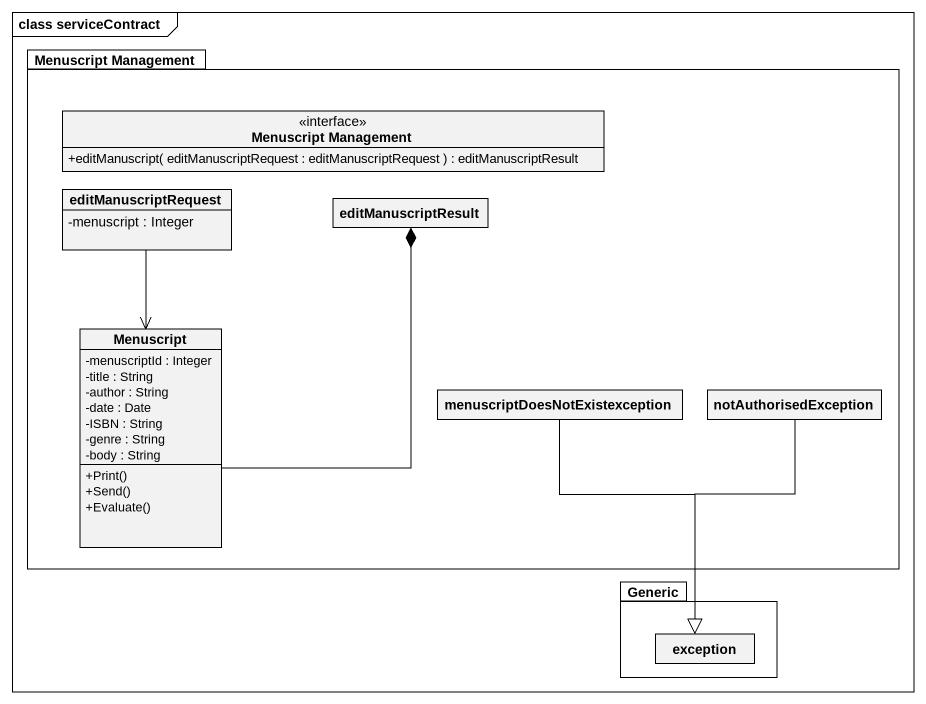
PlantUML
@startuml
mainframe class serviceContract
hide circle
hide empty members
skinparam classAttributeIconSize 0
package "Menuscript Management" as Menuscript_Management {
  interface "Menuscript Management" as Menuscript_Management_2 {
    +editManuscript( editManuscriptRequest : editManuscriptRequest ) : editManuscriptResult
  }
  class editManuscriptRequest {
    -menuscript : Integer
  }
  class editManuscriptResult
  class Menuscript {
    -menuscriptId : Integer
    -title : String
    -author : String
    -date : Date
    -ISBN : String
    -genre : String
    -body : String
    +Print()
    +Send()
    +Evaluate()
  }
  class "menuscriptDoesNotExistexception" as menuscriptDoesNotExistexcept
  class notAuthorisedException
}
package Generic {
  class "exception" as exception_
}
editManuscriptRequest --> Menuscript
editManuscriptResult *-- Menuscript
menuscriptDoesNotExistexcept --|> exception_
notAuthorisedException --|> exception_
@enduml
